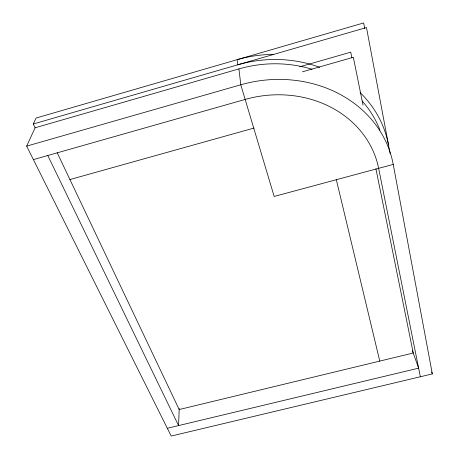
<?xml version="1.0" encoding="UTF-8"?>
<svg xmlns="http://www.w3.org/2000/svg" width="459" height="459" viewBox="0 0 459 459"><rect width="100%" height="100%" fill="white"/><g stroke="black" fill="none" stroke-linecap="round" stroke-linejoin="round"><path stroke-width="0.69" d="M179.222 408.395L178.58 425.591L47.788 155.515M26.668 146.123L240.786 84.783A121.893 106.666 -10.2 0 1 393.225 164.408L432.332 373.907L171.196 436.05L26.668 146.123L35.125 127.78L238.938 68.907A116.362 103.539 -10.6 0 1 312.068 69.292M35.165 127.86L33.295 123.993L36.112 118.026L363.654 22.95L364.721 28.578M33.295 123.993L366.489 27.534L390.133 153.587M299.75 66.79L350.728 52.177L351.875 57.8M302.418 71.828L353.332 57.277L363.006 105.048M33.392 159.612L245.163 99.431A107.073 93.613 -10.1 0 1 378.641 168.333L420.341 376.759M69.929 179.549L254.056 128.05M393.225 164.408L274.161 196.441L240.786 84.783L238.938 68.907M167.323 428.281L418.625 368.158L412.302 350.395M57.214 152.772L179.176 409.548L413.232 353.011L375.904 168.711M431.592 371.928L432.332 373.907M336.275 179.48L379.771 361.095M362.157 100.986A116.362 103.539 -10.6 0 1 379.966 130.098M319.676 67.295A120.407 107.171 -10.6 0 0 237.722 64.811L237.137 59.676A118.52 106.069 -10.7 0 1 273.524 54.432M360.063 92.506A120.407 107.171 -10.6 0 1 388.515 144.952"/></g></svg>
